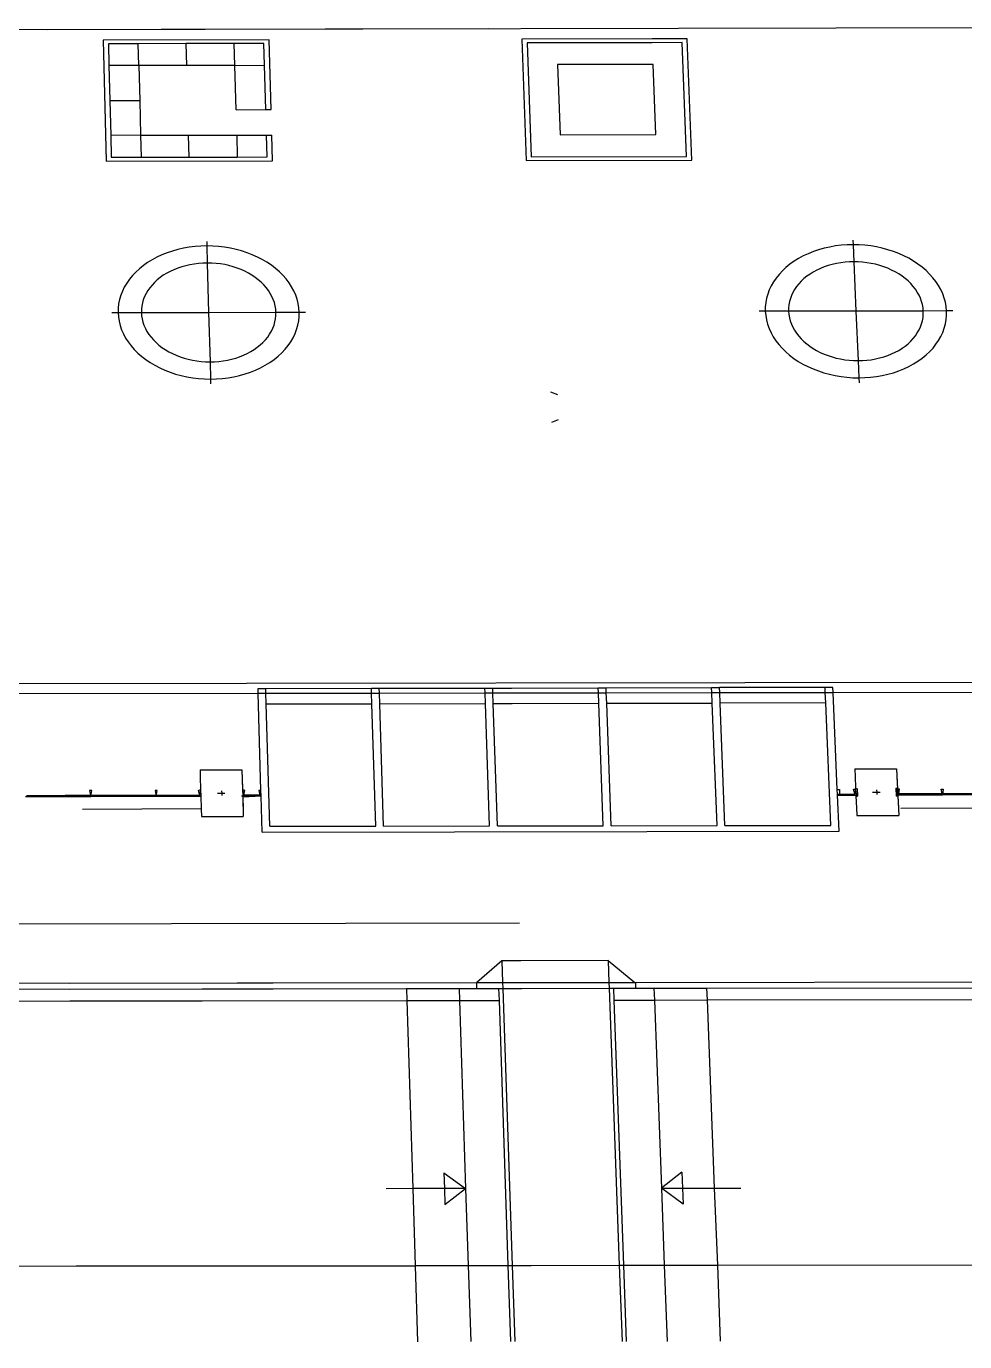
# Model space of a CAD drawing. Extents: x -83 to 83, y -28 to 43.
# Drawn here: x -35.57 to -12.59, y -27.57 to 4.64 of the extents above; entities that cross this region are included whole.
import ezdxf

# ---------------------------------------------------------------- set-up
doc = ezdxf.new("R2010")
doc.units = 0
doc.layers.get('0').update_dxf_attribs({"linetype": 'CONTINUOUS'})

msp = doc.modelspace()

# ---------------------------------------------------------------- linework, layer by layer
for p, q in [((-47.019, 4.535), (-24.24, 4.579)), ((-35.052, 4.561), (5.067, 4.637)), ((-29.624, 4.307), (-33.684, 4.3)), ((-33.684, 4.3), (-33.611, 1.338)), ((-32.826, 4.209), (-33.556, 4.208)), ((-33.556, 4.208), (-33.543, 3.675)), ((-31.652, 4.212), (-32.826, 4.209)), ((-32.812, 3.676), (-32.826, 4.209)), ((-30.478, 4.214), (-31.652, 4.212)), ((-31.638, 3.678), (-31.652, 4.212)), ((-29.747, 4.215), (-30.478, 4.214)), ((-30.463, 3.681), (-30.478, 4.214)), ((-29.732, 3.682), (-29.747, 4.215)), ((-29.575, 2.596), (-29.624, 4.307)), ((-20.242, 4.327), (-23.435, 4.321)), ((-23.435, 4.321), (-23.331, 1.35)), ((-20.239, 4.235), (-23.306, 4.23)), ((-23.306, 4.23), (-23.208, 1.442)), ((-19.386, 4.329), (-20.242, 4.327)), ((-19.508, 4.237), (-20.239, 4.235)), ((-19.399, 1.449), (-19.508, 4.237)), ((-19.269, 1.357), (-19.386, 4.329)), ((-32.812, 3.676), (-33.543, 3.675)), ((-33.543, 3.675), (-33.522, 2.821)), ((-31.638, 3.678), (-32.812, 3.676)), ((-32.812, 3.676), (-32.791, 2.823)), ((-30.463, 3.681), (-31.638, 3.678)), ((-30.463, 3.681), (-29.732, 3.682)), ((-30.432, 2.594), (-30.463, 3.681)), ((-29.701, 2.596), (-29.732, 3.682)), ((-20.218, 3.702), (-22.556, 3.698)), ((-22.556, 3.698), (-22.495, 1.979)), ((-20.153, 1.984), (-20.218, 3.702)), ((-33.522, 2.821), (-32.791, 2.823)), ((-33.522, 2.821), (-33.501, 1.966)), ((-32.791, 2.823), (-32.769, 1.967)), ((-30.432, 2.594), (-29.701, 2.596)), ((-29.701, 2.596), (-29.575, 2.596)), ((-32.769, 1.967), (-33.501, 1.966)), ((-33.501, 1.966), (-33.487, 1.43)), ((-32.769, 1.967), (-31.592, 1.969)), ((-32.769, 1.967), (-32.755, 1.432)), ((-31.592, 1.969), (-30.415, 1.972)), ((-31.578, 1.434), (-31.592, 1.969)), ((-30.415, 1.972), (-29.683, 1.973)), ((-30.415, 1.972), (-30.4, 1.436)), ((-29.668, 1.437), (-29.683, 1.973)), ((-29.683, 1.973), (-29.557, 1.973)), ((-29.539, 1.345), (-29.557, 1.973)), ((-22.495, 1.979), (-20.153, 1.984)), ((-33.611, 1.338), (-29.539, 1.345)), ((-33.487, 1.43), (-32.755, 1.432)), ((-32.755, 1.432), (-31.578, 1.434)), ((-31.578, 1.434), (-30.4, 1.436)), ((-30.4, 1.436), (-29.668, 1.437)), ((-23.331, 1.35), (-19.269, 1.357)), ((-23.208, 1.442), (-19.399, 1.449)), ((-31.149, -0.635), (-31.146, -0.742)), ((-15.327, -0.604), (-15.322, -0.711)), ((-32.248, -0.962), (-32.369, -1.018)), ((-32.121, -0.911), (-32.248, -0.962)), ((-31.99, -0.867), (-32.121, -0.911)), ((-31.856, -0.83), (-31.99, -0.867)), ((-31.718, -0.798), (-31.856, -0.83)), ((-31.577, -0.774), (-31.718, -0.798)), ((-31.435, -0.756), (-31.577, -0.774)), ((-31.291, -0.746), (-31.435, -0.756)), ((-31.146, -0.742), (-31.291, -0.746)), ((-31.001, -0.745), (-31.146, -0.742)), ((-31.146, -0.742), (-31.146, -0.742)), ((-31.146, -0.742), (-31.135, -1.16)), ((-30.857, -0.755), (-31.001, -0.745)), ((-30.713, -0.772), (-30.857, -0.755)), ((-30.571, -0.796), (-30.713, -0.772)), ((-30.432, -0.827), (-30.571, -0.796)), ((-30.295, -0.864), (-30.432, -0.827)), ((-30.162, -0.908), (-30.295, -0.864)), ((-30.033, -0.958), (-30.162, -0.908)), ((-29.908, -1.014), (-30.033, -0.958)), ((-16.421, -0.931), (-16.542, -0.987)), ((-16.295, -0.881), (-16.421, -0.931)), ((-16.165, -0.836), (-16.295, -0.881)), ((-16.031, -0.799), (-16.165, -0.836)), ((-15.893, -0.768), (-16.031, -0.799)), ((-15.753, -0.743), (-15.893, -0.768)), ((-15.611, -0.726), (-15.753, -0.743)), ((-15.467, -0.715), (-15.611, -0.726)), ((-15.322, -0.711), (-15.467, -0.715)), ((-15.177, -0.714), (-15.322, -0.711)), ((-15.322, -0.711), (-15.322, -0.711)), ((-15.322, -0.711), (-15.304, -1.129)), ((-15.032, -0.725), (-15.177, -0.714)), ((-14.888, -0.742), (-15.032, -0.725)), ((-14.746, -0.766), (-14.888, -0.742)), ((-14.606, -0.796), (-14.746, -0.766)), ((-14.468, -0.833), (-14.606, -0.796)), ((-14.334, -0.877), (-14.468, -0.833)), ((-14.204, -0.927), (-14.334, -0.877)), ((-14.079, -0.983), (-14.204, -0.927)), ((-32.7, -1.221), (-32.797, -1.299)), ((-32.596, -1.148), (-32.7, -1.221)), ((-32.486, -1.08), (-32.596, -1.148)), ((-32.369, -1.018), (-32.486, -1.08)), ((-31.859, -1.286), (-31.953, -1.323)), ((-31.762, -1.253), (-31.859, -1.286)), ((-31.662, -1.225), (-31.762, -1.253)), ((-31.56, -1.202), (-31.662, -1.225)), ((-31.455, -1.184), (-31.56, -1.202)), ((-31.349, -1.171), (-31.455, -1.184)), ((-31.242, -1.163), (-31.349, -1.171)), ((-31.135, -1.16), (-31.242, -1.163)), ((-31.027, -1.162), (-31.135, -1.16)), ((-31.135, -1.16), (-31.135, -1.16)), ((-31.135, -1.16), (-31.102, -2.369)), ((-30.92, -1.17), (-31.027, -1.162)), ((-30.813, -1.182), (-30.92, -1.17)), ((-30.708, -1.2), (-30.813, -1.182)), ((-30.604, -1.223), (-30.708, -1.2)), ((-30.502, -1.251), (-30.604, -1.223)), ((-30.403, -1.283), (-30.502, -1.251)), ((-30.307, -1.32), (-30.403, -1.283)), ((-29.788, -1.075), (-29.908, -1.014)), ((-29.674, -1.143), (-29.788, -1.075)), ((-29.566, -1.215), (-29.674, -1.143)), ((-29.465, -1.293), (-29.566, -1.215)), ((-16.965, -1.268), (-17.054, -1.35)), ((-16.869, -1.19), (-16.965, -1.268)), ((-16.766, -1.117), (-16.869, -1.19)), ((-16.657, -1.049), (-16.766, -1.117)), ((-16.542, -0.987), (-16.657, -1.049)), ((-16.027, -1.255), (-16.12, -1.292)), ((-15.93, -1.222), (-16.027, -1.255)), ((-15.831, -1.194), (-15.93, -1.222)), ((-15.728, -1.171), (-15.831, -1.194)), ((-15.624, -1.153), (-15.728, -1.171)), ((-15.518, -1.14), (-15.624, -1.153)), ((-15.411, -1.132), (-15.518, -1.14)), ((-15.304, -1.129), (-15.411, -1.132)), ((-15.196, -1.131), (-15.304, -1.129)), ((-15.304, -1.129), (-15.304, -1.129)), ((-15.304, -1.129), (-15.252, -2.338)), ((-15.088, -1.139), (-15.196, -1.131)), ((-14.982, -1.152), (-15.088, -1.139)), ((-14.876, -1.169), (-14.982, -1.152)), ((-14.772, -1.192), (-14.876, -1.169)), ((-14.67, -1.22), (-14.772, -1.192)), ((-14.57, -1.252), (-14.67, -1.22)), ((-14.473, -1.289), (-14.57, -1.252)), ((-13.958, -1.045), (-14.079, -0.983)), ((-13.843, -1.112), (-13.958, -1.045)), ((-13.734, -1.184), (-13.843, -1.112)), ((-13.631, -1.262), (-13.734, -1.184)), ((-13.535, -1.344), (-13.631, -1.262)), ((-33.043, -1.558), (-33.109, -1.652)), ((-32.969, -1.468), (-33.043, -1.558)), ((-32.887, -1.381), (-32.969, -1.468)), ((-32.797, -1.299), (-32.887, -1.381)), ((-32.361, -1.573), (-32.428, -1.635)), ((-32.289, -1.516), (-32.361, -1.573)), ((-32.212, -1.461), (-32.289, -1.516)), ((-32.13, -1.411), (-32.212, -1.461)), ((-32.044, -1.365), (-32.13, -1.411)), ((-31.953, -1.323), (-32.044, -1.365)), ((-30.215, -1.362), (-30.307, -1.32)), ((-30.126, -1.408), (-30.215, -1.362)), ((-30.041, -1.458), (-30.126, -1.408)), ((-29.961, -1.512), (-30.041, -1.458)), ((-29.886, -1.569), (-29.961, -1.512)), ((-29.815, -1.63), (-29.886, -1.569)), ((-29.371, -1.375), (-29.465, -1.293)), ((-29.284, -1.461), (-29.371, -1.375)), ((-29.204, -1.551), (-29.284, -1.461)), ((-29.133, -1.645), (-29.204, -1.551)), ((-17.208, -1.527), (-17.272, -1.622)), ((-17.135, -1.437), (-17.208, -1.527)), ((-17.054, -1.35), (-17.135, -1.437)), ((-16.591, -1.604), (-16.651, -1.669)), ((-16.525, -1.543), (-16.591, -1.604)), ((-16.454, -1.485), (-16.525, -1.543)), ((-16.377, -1.431), (-16.454, -1.485)), ((-16.296, -1.381), (-16.377, -1.431)), ((-16.21, -1.334), (-16.296, -1.381)), ((-16.12, -1.292), (-16.21, -1.334)), ((-14.38, -1.331), (-14.473, -1.289)), ((-14.29, -1.377), (-14.38, -1.331)), ((-14.205, -1.427), (-14.29, -1.377)), ((-14.124, -1.481), (-14.205, -1.427)), ((-14.047, -1.539), (-14.124, -1.481)), ((-13.976, -1.6), (-14.047, -1.539)), ((-13.911, -1.664), (-13.976, -1.6)), ((-13.447, -1.43), (-13.535, -1.344)), ((-13.366, -1.521), (-13.447, -1.43)), ((-13.293, -1.615), (-13.366, -1.521)), ((-33.215, -1.849), (-33.255, -1.951)), ((-33.167, -1.749), (-33.215, -1.849)), ((-33.109, -1.652), (-33.167, -1.749)), ((-32.636, -1.908), (-32.672, -1.983)), ((-32.594, -1.836), (-32.636, -1.908)), ((-32.545, -1.766), (-32.594, -1.836)), ((-32.489, -1.699), (-32.545, -1.766)), ((-32.428, -1.635), (-32.489, -1.699)), ((-29.751, -1.694), (-29.815, -1.63)), ((-29.692, -1.761), (-29.751, -1.694)), ((-29.639, -1.831), (-29.692, -1.761)), ((-29.593, -1.903), (-29.639, -1.831)), ((-29.553, -1.977), (-29.593, -1.903)), ((-29.071, -1.742), (-29.133, -1.645)), ((-29.017, -1.842), (-29.071, -1.742)), ((-28.971, -1.943), (-29.017, -1.842)), ((-17.413, -1.92), (-17.442, -2.024)), ((-17.375, -1.818), (-17.413, -1.92)), ((-17.328, -1.719), (-17.375, -1.818)), ((-17.272, -1.622), (-17.328, -1.719)), ((-16.794, -1.878), (-16.829, -1.952)), ((-16.753, -1.806), (-16.794, -1.878)), ((-16.705, -1.736), (-16.753, -1.806)), ((-16.651, -1.669), (-16.705, -1.736)), ((-13.851, -1.731), (-13.911, -1.664)), ((-13.797, -1.801), (-13.851, -1.731)), ((-13.749, -1.873), (-13.797, -1.801)), ((-13.708, -1.947), (-13.749, -1.873)), ((-13.229, -1.711), (-13.293, -1.615)), ((-13.173, -1.811), (-13.229, -1.711)), ((-13.127, -1.913), (-13.173, -1.811)), ((-13.089, -2.017), (-13.127, -1.913)), ((-33.306, -2.16), (-33.318, -2.266)), ((-33.285, -2.055), (-33.306, -2.16)), ((-33.255, -1.951), (-33.285, -2.055)), ((-32.74, -2.214), (-32.748, -2.292)), ((-32.724, -2.135), (-32.74, -2.214)), ((-32.702, -2.058), (-32.724, -2.135)), ((-32.672, -1.983), (-32.702, -2.058)), ((-29.519, -2.053), (-29.553, -1.977)), ((-29.492, -2.13), (-29.519, -2.053)), ((-29.473, -2.208), (-29.492, -2.13)), ((-29.46, -2.287), (-29.473, -2.208)), ((-28.935, -2.047), (-28.971, -1.943)), ((-28.909, -2.152), (-28.935, -2.047)), ((-28.891, -2.258), (-28.909, -2.152)), ((-17.461, -2.13), (-17.471, -2.236)), ((-17.471, -2.236), (-17.471, -2.342)), ((-17.442, -2.024), (-17.461, -2.13)), ((-16.893, -2.183), (-16.9, -2.262)), ((-16.879, -2.105), (-16.893, -2.183)), ((-16.857, -2.028), (-16.879, -2.105)), ((-16.829, -1.952), (-16.857, -2.028)), ((-13.673, -2.022), (-13.708, -1.947)), ((-13.645, -2.099), (-13.673, -2.022)), ((-13.624, -2.177), (-13.645, -2.099)), ((-13.61, -2.256), (-13.624, -2.177)), ((-13.06, -2.122), (-13.089, -2.017)), ((-13.041, -2.228), (-13.06, -2.122)), ((-13.032, -2.334), (-13.041, -2.228)), ((-33.474, -2.373), (-33.32, -2.373)), ((-33.318, -2.266), (-33.32, -2.373)), ((-33.32, -2.373), (-32.75, -2.372)), ((-33.32, -2.373), (-33.313, -2.479)), ((-33.313, -2.479), (-33.296, -2.585)), ((-32.748, -2.292), (-32.75, -2.372)), ((-32.75, -2.372), (-31.102, -2.369)), ((-32.75, -2.372), (-32.744, -2.451)), ((-32.744, -2.451), (-32.732, -2.53)), ((-32.732, -2.53), (-32.712, -2.608)), ((-31.102, -2.369), (-29.454, -2.366)), ((-31.102, -2.369), (-31.069, -3.581)), ((-29.479, -2.602), (-29.464, -2.524)), ((-29.464, -2.524), (-29.455, -2.445)), ((-29.454, -2.366), (-29.46, -2.287)), ((-29.455, -2.445), (-29.454, -2.366)), ((-29.454, -2.366), (-28.884, -2.365)), ((-28.896, -2.578), (-28.885, -2.471)), ((-28.884, -2.365), (-28.891, -2.258)), ((-28.885, -2.471), (-28.884, -2.365)), ((-28.884, -2.365), (-28.73, -2.365)), ((-17.471, -2.342), (-17.625, -2.342)), ((-16.901, -2.341), (-17.471, -2.342)), ((-17.471, -2.342), (-17.462, -2.449)), ((-17.462, -2.449), (-17.444, -2.555)), ((-17.444, -2.555), (-17.416, -2.66)), ((-16.9, -2.262), (-16.901, -2.341)), ((-15.252, -2.338), (-16.901, -2.341)), ((-16.901, -2.341), (-16.894, -2.42)), ((-16.894, -2.42), (-16.88, -2.499)), ((-16.88, -2.499), (-16.859, -2.577)), ((-13.603, -2.335), (-15.252, -2.338)), ((-15.252, -2.338), (-15.199, -3.551)), ((-13.645, -2.649), (-13.624, -2.572)), ((-13.624, -2.572), (-13.61, -2.494)), ((-13.603, -2.335), (-13.61, -2.256)), ((-13.61, -2.494), (-13.603, -2.415)), ((-13.032, -2.334), (-13.603, -2.335)), ((-13.603, -2.415), (-13.603, -2.335)), ((-13.06, -2.653), (-13.041, -2.547)), ((-13.041, -2.547), (-13.032, -2.441)), ((-13.032, -2.441), (-13.032, -2.334)), ((-12.878, -2.334), (-13.032, -2.334)), ((-33.296, -2.585), (-33.27, -2.69)), ((-33.27, -2.69), (-33.234, -2.794)), ((-33.234, -2.794), (-33.189, -2.896)), ((-33.189, -2.896), (-33.136, -2.996)), ((-32.712, -2.608), (-32.686, -2.685)), ((-32.686, -2.685), (-32.652, -2.761)), ((-32.652, -2.761), (-32.612, -2.835)), ((-32.612, -2.835), (-32.566, -2.907)), ((-29.609, -2.902), (-29.566, -2.829)), ((-29.566, -2.829), (-29.53, -2.755)), ((-29.53, -2.755), (-29.501, -2.679)), ((-29.501, -2.679), (-29.479, -2.602)), ((-29.034, -2.989), (-28.986, -2.889)), ((-28.986, -2.889), (-28.947, -2.787)), ((-28.947, -2.787), (-28.917, -2.683)), ((-28.917, -2.683), (-28.896, -2.578)), ((-17.416, -2.66), (-17.378, -2.764)), ((-17.378, -2.764), (-17.332, -2.866)), ((-17.332, -2.866), (-17.277, -2.966)), ((-16.859, -2.577), (-16.831, -2.655)), ((-16.831, -2.655), (-16.797, -2.73)), ((-16.797, -2.73), (-16.756, -2.805)), ((-16.756, -2.805), (-16.708, -2.877)), ((-16.708, -2.877), (-16.654, -2.947)), ((-13.797, -2.942), (-13.749, -2.872)), ((-13.749, -2.872), (-13.708, -2.799)), ((-13.708, -2.799), (-13.673, -2.725)), ((-13.673, -2.725), (-13.645, -2.649)), ((-13.173, -2.959), (-13.126, -2.859)), ((-13.126, -2.859), (-13.088, -2.757)), ((-13.088, -2.757), (-13.06, -2.653)), ((-33.136, -2.996), (-33.073, -3.093)), ((-33.073, -3.093), (-33.002, -3.187)), ((-33.002, -3.187), (-32.923, -3.278)), ((-32.566, -2.907), (-32.513, -2.977)), ((-32.513, -2.977), (-32.455, -3.044)), ((-32.455, -3.044), (-32.39, -3.108)), ((-32.39, -3.108), (-32.32, -3.17)), ((-32.32, -3.17), (-32.245, -3.227)), ((-29.912, -3.223), (-29.84, -3.165)), ((-29.84, -3.165), (-29.774, -3.104)), ((-29.774, -3.104), (-29.713, -3.039)), ((-29.713, -3.039), (-29.657, -2.972)), ((-29.657, -2.972), (-29.609, -2.902)), ((-29.231, -3.272), (-29.157, -3.181)), ((-29.157, -3.181), (-29.091, -3.086)), ((-29.091, -3.086), (-29.034, -2.989)), ((-17.277, -2.966), (-17.213, -3.063)), ((-17.213, -3.063), (-17.14, -3.157)), ((-17.14, -3.157), (-17.06, -3.248)), ((-16.654, -2.947), (-16.595, -3.014)), ((-16.595, -3.014), (-16.529, -3.078)), ((-16.529, -3.078), (-16.458, -3.139)), ((-16.458, -3.139), (-16.382, -3.197)), ((-16.382, -3.197), (-16.301, -3.251)), ((-14.124, -3.248), (-14.048, -3.193)), ((-14.048, -3.193), (-13.976, -3.135)), ((-13.976, -3.135), (-13.911, -3.074)), ((-13.911, -3.074), (-13.851, -3.009)), ((-13.851, -3.009), (-13.797, -2.942)), ((-13.365, -3.241), (-13.292, -3.151)), ((-13.292, -3.151), (-13.228, -3.056)), ((-13.228, -3.056), (-13.173, -2.959)), ((-32.923, -3.278), (-32.837, -3.365)), ((-32.837, -3.365), (-32.742, -3.447)), ((-32.742, -3.447), (-32.641, -3.525)), ((-32.641, -3.525), (-32.533, -3.598)), ((-32.245, -3.227), (-32.165, -3.281)), ((-32.165, -3.281), (-32.08, -3.332)), ((-32.08, -3.332), (-31.991, -3.378)), ((-31.991, -3.378), (-31.898, -3.419)), ((-31.898, -3.419), (-31.802, -3.457)), ((-31.802, -3.457), (-31.703, -3.489)), ((-31.703, -3.489), (-31.601, -3.517)), ((-31.601, -3.517), (-31.497, -3.54)), ((-31.497, -3.54), (-31.392, -3.558)), ((-30.748, -3.557), (-30.643, -3.538)), ((-30.643, -3.538), (-30.541, -3.515)), ((-30.541, -3.515), (-30.44, -3.487)), ((-30.44, -3.487), (-30.343, -3.454)), ((-30.343, -3.454), (-30.249, -3.417)), ((-30.249, -3.417), (-30.158, -3.375)), ((-30.158, -3.375), (-30.072, -3.328)), ((-30.072, -3.328), (-29.99, -3.278)), ((-29.99, -3.278), (-29.912, -3.223)), ((-29.604, -3.593), (-29.5, -3.519)), ((-29.5, -3.519), (-29.403, -3.441)), ((-29.403, -3.441), (-29.313, -3.359)), ((-29.313, -3.359), (-29.231, -3.272)), ((-17.06, -3.248), (-16.972, -3.335)), ((-16.972, -3.335), (-16.876, -3.417)), ((-16.876, -3.417), (-16.773, -3.495)), ((-16.773, -3.495), (-16.664, -3.568)), ((-16.301, -3.251), (-16.215, -3.302)), ((-16.215, -3.302), (-16.125, -3.348)), ((-16.125, -3.348), (-16.032, -3.389)), ((-16.032, -3.389), (-15.935, -3.427)), ((-15.935, -3.427), (-15.835, -3.459)), ((-15.835, -3.459), (-15.733, -3.487)), ((-15.733, -3.487), (-15.628, -3.51)), ((-15.628, -3.51), (-15.523, -3.528)), ((-15.523, -3.528), (-15.415, -3.541)), ((-15.415, -3.541), (-15.308, -3.548)), ((-15.092, -3.548), (-14.984, -3.54)), ((-14.984, -3.54), (-14.878, -3.527)), ((-14.878, -3.527), (-14.774, -3.508)), ((-14.774, -3.508), (-14.672, -3.485)), ((-14.672, -3.485), (-14.572, -3.457)), ((-14.572, -3.457), (-14.475, -3.424)), ((-14.475, -3.424), (-14.381, -3.387)), ((-14.381, -3.387), (-14.291, -3.344)), ((-14.291, -3.344), (-14.205, -3.298)), ((-14.205, -3.298), (-14.124, -3.248)), ((-13.733, -3.563), (-13.63, -3.489)), ((-13.63, -3.489), (-13.535, -3.411)), ((-13.535, -3.411), (-13.446, -3.328)), ((-13.446, -3.328), (-13.365, -3.241)), ((-32.533, -3.598), (-32.419, -3.665)), ((-32.419, -3.665), (-32.299, -3.727)), ((-32.299, -3.727), (-32.174, -3.784)), ((-32.174, -3.784), (-32.045, -3.834)), ((-32.045, -3.834), (-31.911, -3.878)), ((-31.392, -3.558), (-31.285, -3.571)), ((-31.285, -3.571), (-31.177, -3.578)), ((-31.177, -3.578), (-31.069, -3.581)), ((-31.069, -3.581), (-30.961, -3.578)), ((-31.069, -3.581), (-31.069, -3.581)), ((-31.069, -3.581), (-31.058, -4.001)), ((-30.961, -3.578), (-30.854, -3.57)), ((-30.854, -3.57), (-30.748, -3.557)), ((-30.211, -3.875), (-30.08, -3.831)), ((-30.08, -3.831), (-29.953, -3.78)), ((-29.953, -3.78), (-29.831, -3.723)), ((-29.831, -3.723), (-29.715, -3.661)), ((-29.715, -3.661), (-29.604, -3.593)), ((-16.664, -3.568), (-16.549, -3.635)), ((-16.549, -3.635), (-16.428, -3.697)), ((-16.428, -3.697), (-16.302, -3.754)), ((-16.302, -3.754), (-16.172, -3.804)), ((-16.172, -3.804), (-16.037, -3.848)), ((-16.037, -3.848), (-15.9, -3.885)), ((-15.308, -3.548), (-15.199, -3.551)), ((-15.199, -3.551), (-15.092, -3.548)), ((-15.199, -3.551), (-15.199, -3.551)), ((-15.199, -3.551), (-15.181, -3.971)), ((-14.47, -3.883), (-14.336, -3.845)), ((-14.336, -3.845), (-14.205, -3.801)), ((-14.205, -3.801), (-14.079, -3.75)), ((-14.079, -3.75), (-13.958, -3.693)), ((-13.958, -3.693), (-13.843, -3.631)), ((-13.843, -3.631), (-13.733, -3.563)), ((-31.911, -3.878), (-31.774, -3.915)), ((-31.774, -3.915), (-31.634, -3.946)), ((-31.634, -3.946), (-31.492, -3.97)), ((-31.492, -3.97), (-31.348, -3.987)), ((-31.348, -3.987), (-31.203, -3.998)), ((-31.203, -3.998), (-31.058, -4.001)), ((-31.058, -4.001), (-30.912, -3.997)), ((-31.058, -4.001), (-31.058, -4.001)), ((-31.058, -4.001), (-31.055, -4.12)), ((-30.912, -3.997), (-30.768, -3.986)), ((-30.768, -3.986), (-30.625, -3.969)), ((-30.625, -3.969), (-30.484, -3.944)), ((-30.484, -3.944), (-30.346, -3.913)), ((-30.346, -3.913), (-30.211, -3.875)), ((-15.9, -3.885), (-15.759, -3.916)), ((-15.759, -3.916), (-15.616, -3.94)), ((-15.616, -3.94), (-15.472, -3.957)), ((-15.472, -3.957), (-15.327, -3.968)), ((-15.327, -3.968), (-15.181, -3.971)), ((-15.181, -3.971), (-15.036, -3.967)), ((-15.181, -3.971), (-15.181, -3.971)), ((-15.181, -3.971), (-15.176, -4.09)), ((-15.036, -3.967), (-14.892, -3.956)), ((-14.892, -3.956), (-14.749, -3.939)), ((-14.749, -3.939), (-14.608, -3.914)), ((-14.608, -3.914), (-14.47, -3.883)), ((-22.728, -4.311), (-22.561, -4.381)), ((-22.702, -5.059), (-22.539, -4.989)), ((17.313, -11.384), (-62.497, -11.509)), ((-29.893, -11.577), (-29.701, -11.576)), ((-29.889, -11.695), (-29.893, -11.577)), ((-29.701, -11.576), (-27.116, -11.572)), ((-29.698, -11.695), (-29.701, -11.576)), ((-27.116, -11.572), (-26.924, -11.572)), ((-27.113, -11.691), (-27.116, -11.572)), ((-26.924, -11.572), (-24.339, -11.568)), ((-26.921, -11.69), (-26.924, -11.572)), ((-24.339, -11.568), (-24.147, -11.568)), ((-24.335, -11.686), (-24.339, -11.568)), ((-24.147, -11.568), (-21.562, -11.561)), ((-24.147, -11.568), (-23.687, -11.567)), ((-24.143, -11.686), (-24.147, -11.568)), ((-21.562, -11.561), (-21.37, -11.561)), ((-21.558, -11.682), (-21.562, -11.561)), ((-21.37, -11.561), (-18.785, -11.557)), ((-21.366, -11.682), (-21.37, -11.561)), ((-18.785, -11.557), (-18.593, -11.556)), ((-18.78, -11.678), (-18.785, -11.557)), ((-16.007, -11.552), (-18.593, -11.556)), ((-18.588, -11.678), (-18.593, -11.556)), ((-15.815, -11.552), (-16.007, -11.552)), ((-16.002, -11.674), (-16.007, -11.552)), ((-15.809, -11.673), (-15.815, -11.552)), ((-47.797, -11.723), (-29.889, -11.695)), ((-29.823, -14.073), (-29.889, -11.695)), ((-29.889, -11.695), (-29.698, -11.695)), ((-29.698, -11.695), (-27.113, -11.691)), ((-29.69, -11.956), (-29.698, -11.695)), ((-27.113, -11.691), (-26.921, -11.69)), ((-27.104, -11.952), (-27.113, -11.691)), ((-26.921, -11.69), (-24.335, -11.686)), ((-26.912, -11.951), (-26.921, -11.69)), ((-24.327, -11.947), (-24.335, -11.686)), ((-24.335, -11.686), (-24.143, -11.686)), ((-24.143, -11.686), (-21.558, -11.682)), ((-24.134, -11.947), (-24.143, -11.686)), ((-21.548, -11.94), (-21.558, -11.682)), ((-21.558, -11.682), (-21.366, -11.682)), ((-21.366, -11.682), (-18.78, -11.678)), ((-21.356, -11.94), (-21.366, -11.682)), ((-18.77, -11.936), (-18.78, -11.678)), ((-18.78, -11.678), (-18.588, -11.678)), ((-18.588, -11.678), (-16.002, -11.674)), ((-18.578, -11.936), (-18.588, -11.678)), ((-16.002, -11.674), (-15.809, -11.673)), ((-15.991, -11.932), (-16.002, -11.674)), ((-15.809, -11.673), (2.122, -11.645)), ((-15.709, -14.049), (-15.809, -11.673)), ((-29.69, -11.956), (-27.104, -11.952)), ((-29.605, -14.952), (-29.69, -11.956)), ((-27.012, -14.948), (-27.104, -11.952)), ((-26.912, -11.951), (-24.327, -11.947)), ((-26.819, -14.948), (-26.912, -11.951)), ((-24.226, -14.944), (-24.327, -11.947)), ((-24.134, -11.947), (-21.548, -11.94)), ((-24.134, -11.947), (-23.674, -11.946)), ((-24.033, -14.944), (-24.134, -11.947)), ((-21.439, -14.94), (-21.548, -11.94)), ((-21.356, -11.94), (-18.77, -11.936)), ((-21.246, -14.94), (-21.356, -11.94)), ((-18.652, -14.936), (-18.77, -11.936)), ((-15.991, -11.932), (-18.578, -11.936)), ((-18.459, -14.936), (-18.578, -11.936)), ((-15.865, -14.932), (-15.991, -11.932)), ((-31.311, -13.572), (-30.927, -13.571)), ((-31.311, -13.572), (-31.306, -13.765)), ((-31.306, -13.765), (-31.299, -14.024)), ((-30.927, -13.571), (-30.286, -13.57)), ((-30.286, -13.57), (-30.272, -14.049)), ((-30.28, -13.764), (-30.272, -14.049)), ((-15.281, -13.548), (-14.897, -13.547)), ((-15.281, -13.548), (-15.273, -13.738)), ((-15.273, -13.738), (-15.262, -14)), ((-14.897, -13.547), (-14.255, -13.546)), ((-14.255, -13.546), (-14.233, -14.046)), ((-14.247, -13.737), (-14.233, -14.046)), ((-33.965, -14.079), (-34.017, -14.079)), ((-34.017, -14.079), (-33.988, -14.22)), ((-33.987, -14.22), (-33.965, -14.079)), ((-32.362, -14.076), (-32.414, -14.076)), ((-32.414, -14.076), (-32.384, -14.219)), ((-32.384, -14.219), (-32.362, -14.076)), ((-31.349, -14.075), (-31.298, -14.051)), ((-31.32, -14.189), (-31.349, -14.075)), ((-31.298, -14.051), (-31.32, -14.189)), ((-31.299, -14.024), (-31.298, -14.051)), ((-31.298, -14.051), (-31.294, -14.218)), ((-30.887, -14.143), (-30.783, -14.143)), ((-30.784, -14.088), (-30.783, -14.143)), ((-30.783, -14.143), (-30.702, -14.143)), ((-30.783, -14.143), (-30.781, -14.202)), ((-30.22, -14.073), (-30.272, -14.049)), ((-30.272, -14.049), (-30.243, -14.188)), ((-30.272, -14.049), (-30.268, -14.214)), ((-30.243, -14.188), (-30.22, -14.073)), ((-29.823, -14.073), (-29.874, -14.073)), ((-29.874, -14.073), (-29.845, -14.187)), ((-29.845, -14.187), (-29.823, -14.073)), ((-29.819, -14.216), (-29.823, -14.073)), ((-15.709, -14.049), (-15.658, -14.049)), ((-15.704, -14.163), (-15.709, -14.049)), ((-15.704, -14.163), (-15.653, -14.163)), ((-15.703, -14.192), (-15.704, -14.163)), ((-15.658, -14.049), (-15.653, -14.163)), ((-15.653, -14.163), (-15.281, -14.162)), ((-15.281, -14.162), (-15.311, -14.048)), ((-15.311, -14.048), (-15.26, -14.048)), ((-15.26, -14.048), (-15.281, -14.162)), ((-15.262, -14), (-15.26, -14.048)), ((-15.26, -14.048), (-15.221, -14.024)), ((-15.228, -14.191), (-15.26, -14.048)), ((-15.26, -14.048), (-15.254, -14.191)), ((-15.221, -14.024), (-15.213, -14.215)), ((-14.847, -14.119), (-14.744, -14.119)), ((-14.746, -14.064), (-14.744, -14.119)), ((-14.744, -14.119), (-14.662, -14.119)), ((-14.744, -14.119), (-14.741, -14.178)), ((-14.275, -14.023), (-14.266, -14.213)), ((-14.233, -14.046), (-14.275, -14.023)), ((-14.253, -14.19), (-14.233, -14.046)), ((-14.182, -14.046), (-14.233, -14.046)), ((-14.233, -14.046), (-14.203, -14.161)), ((-14.233, -14.046), (-14.233, -14.046)), ((-14.233, -14.046), (-14.227, -14.189)), ((-14.203, -14.161), (-14.182, -14.046)), ((-13.163, -14.159), (-14.203, -14.161)), ((-13.136, -14.188), (-13.168, -14.045)), ((-13.168, -14.045), (-13.117, -14.045)), ((-13.117, -14.045), (-13.136, -14.188)), ((-11.558, -14.157), (-13.112, -14.159)), ((-35.591, -14.224), (-33.988, -14.222)), ((-35.566, -14.196), (-34.014, -14.193)), ((-34.615, -14.192), (-34.014, -14.193)), ((-34.615, -14.22), (-33.988, -14.22)), ((-33.988, -14.222), (-32.384, -14.219)), ((-33.988, -14.222), (-33.987, -14.22)), ((-33.988, -14.22), (-33.988, -14.222)), ((-33.988, -14.22), (-33.987, -14.22)), ((-33.987, -14.22), (-32.384, -14.219)), ((-33.963, -14.193), (-32.411, -14.191)), ((-32.384, -14.219), (-31.294, -14.218)), ((-32.384, -14.219), (-31.294, -14.218)), ((-32.384, -14.219), (-32.384, -14.219)), ((-32.384, -14.219), (-32.384, -14.219)), ((-32.384, -14.219), (-32.384, -14.219)), ((-32.359, -14.191), (-31.32, -14.189)), ((-31.294, -14.218), (-31.286, -14.528)), ((-30.268, -14.214), (-30.296, -14.214)), ((-29.819, -14.216), (-30.268, -14.214)), ((-30.268, -14.214), (-30.267, -14.24)), ((-29.819, -14.216), (-30.267, -14.24)), ((-30.267, -14.24), (-30.259, -14.526)), ((-30.267, -14.24), (-30.254, -14.714)), ((-29.845, -14.187), (-30.243, -14.188)), ((-29.794, -15.096), (-29.819, -14.216)), ((-15.703, -14.192), (-15.254, -14.191)), ((-15.666, -15.075), (-15.703, -14.192)), ((-15.254, -14.191), (-15.228, -14.191)), ((-15.254, -14.191), (-15.253, -14.215)), ((-15.253, -14.215), (-15.213, -14.215)), ((-15.253, -14.215), (-15.241, -14.501)), ((-14.226, -14.213), (-14.266, -14.213)), ((-14.227, -14.189), (-14.253, -14.19)), ((-13.136, -14.188), (-14.227, -14.189)), ((-14.227, -14.189), (-14.226, -14.213)), ((-14.226, -14.213), (-14.214, -14.5)), ((-14.226, -14.213), (-14.205, -14.69)), ((-11.531, -14.185), (-13.136, -14.188)), ((-31.286, -14.528), (-34.189, -14.544)), ((-31.286, -14.528), (-31.281, -14.716)), ((-31.281, -14.716), (-30.639, -14.715)), ((-30.639, -14.715), (-30.254, -14.714)), ((-15.241, -14.501), (-15.233, -14.692)), ((-15.233, -14.692), (-14.591, -14.691)), ((-14.591, -14.691), (-14.205, -14.69)), ((-9.885, -14.507), (-14.155, -14.514)), ((-29.794, -15.096), (-15.666, -15.075)), ((-29.605, -14.952), (-27.012, -14.948)), ((-26.819, -14.948), (-24.226, -14.944)), ((-24.033, -14.944), (-21.439, -14.94)), ((-21.246, -14.94), (-18.652, -14.936)), ((-18.459, -14.936), (-15.865, -14.932)), ((-83.229, -17.406), (-23.49, -17.32)), ((-23.921, -18.246), (-24.533, -18.782)), ((-21.319, -18.239), (-23.921, -18.246)), ((-23.458, -18.245), (-23.921, -18.246)), ((-23.921, -18.246), (-23.903, -18.781)), ((-21.319, -18.239), (-21.299, -18.778)), ((-21.319, -18.239), (-20.666, -18.777)), ((-83.229, -18.865), (-24.533, -18.782)), ((-83.229, -19.009), (-26.258, -18.929)), ((-34.508, -18.794), (-24.533, -18.782)), ((-34.505, -18.938), (-24.543, -18.924)), ((-26.258, -18.929), (-24.969, -18.927)), ((-26.258, -18.929), (-26.249, -19.217)), ((-24.969, -18.927), (-24.96, -19.216)), ((-24.969, -18.927), (-24.543, -18.927)), ((-24.533, -18.782), (-24.547, -18.795)), ((-24.547, -18.795), (-24.543, -18.924)), ((-24.543, -18.924), (-23.899, -18.923)), ((-24.543, -18.924), (-24.543, -18.927)), ((-24.543, -18.927), (-24.002, -18.926)), ((-24.543, -18.927), (-24.543, -18.928)), ((-24.533, -18.782), (-23.903, -18.781)), ((-24.533, -18.782), (-23.903, -18.781)), ((-24.533, -18.782), (-24.533, -18.782)), ((-24.002, -18.926), (-23.992, -19.215)), ((-24.002, -18.926), (-23.898, -18.926)), ((-23.903, -18.781), (-23.44, -18.781)), ((-23.903, -18.781), (-23.899, -18.923)), ((-23.899, -18.923), (-21.294, -18.919)), ((-23.899, -18.923), (-23.898, -18.926)), ((-23.898, -18.926), (-23.435, -18.925)), ((-23.898, -18.926), (-23.669, -25.707)), ((-23.44, -18.781), (-21.299, -18.778)), ((-21.299, -18.778), (-20.666, -18.777)), ((-21.299, -18.778), (-21.294, -18.919)), ((-21.294, -18.919), (-21.047, -25.704)), ((-21.294, -18.919), (-21.191, -18.919)), ((-21.191, -18.919), (-20.649, -18.918)), ((-21.191, -18.919), (-21.18, -19.208)), ((-20.666, -18.777), (17.717, -18.721)), ((-20.666, -18.777), (-20.654, -18.786)), ((-20.654, -18.786), (-20.649, -18.918)), ((-20.649, -18.918), (-20.649, -18.921)), ((-20.649, -18.918), (-20.199, -18.918)), ((-20.199, -18.918), (-18.91, -18.916)), ((-20.199, -18.918), (-20.188, -19.207)), ((-18.91, -18.916), (17.728, -18.865)), ((-18.91, -18.916), (-18.898, -19.205)), ((-83.229, -19.297), (-26.249, -19.218)), ((-34.498, -19.227), (-26.249, -19.217)), ((-26.249, -19.218), (-24.96, -19.216)), ((-26.249, -19.217), (-24.96, -19.216)), ((-26.249, -19.217), (-26.249, -19.218)), ((-26.249, -19.218), (-26.104, -23.826)), ((-24.96, -19.216), (-23.992, -19.215)), ((-24.96, -19.216), (-23.992, -19.215)), ((-24.96, -19.216), (-24.809, -23.825)), ((-24.96, -19.216), (-24.96, -19.216)), ((-23.992, -19.215), (-23.773, -25.707)), ((-21.18, -19.208), (-20.188, -19.207)), ((-21.18, -19.208), (-20.943, -25.703)), ((-20.188, -19.207), (-18.898, -19.205)), ((-20.188, -19.207), (-20.015, -23.816)), ((-18.898, -19.205), (55.361, -19.101)), ((-18.898, -19.205), (-18.72, -23.814)), ((-25.34, -23.437), (-24.809, -23.825)), ((-25.34, -23.437), (-25.327, -23.825)), ((-19.512, -23.426), (-20.015, -23.816)), ((-19.512, -23.426), (-19.497, -23.815)), ((-26.104, -23.826), (-26.752, -23.827)), ((-25.327, -23.825), (-26.104, -23.826)), ((-26.104, -23.826), (-26.045, -25.71)), ((-24.809, -23.825), (-25.327, -23.825)), ((-25.327, -23.825), (-25.315, -24.214)), ((-25.315, -24.214), (-24.809, -23.825)), ((-24.809, -23.825), (-24.747, -25.708)), ((-20.015, -23.816), (-19.497, -23.815)), ((-19.482, -24.204), (-20.015, -23.816)), ((-20.015, -23.816), (-19.945, -25.702)), ((-19.497, -23.815), (-18.72, -23.814)), ((-19.497, -23.815), (-19.482, -24.204)), ((-18.72, -23.814), (-18.072, -23.813)), ((-18.72, -23.814), (-18.646, -25.701)), ((-83.229, -25.785), (-26.045, -25.713)), ((-34.347, -25.72), (-26.045, -25.71)), ((-26.045, -25.71), (-24.747, -25.708)), ((-26.045, -25.71), (-26.045, -25.713)), ((-26.045, -25.713), (-24.747, -25.711)), ((-26.045, -25.713), (-25.986, -27.574)), ((-24.747, -25.708), (-23.773, -25.707)), ((-24.747, -25.708), (-24.747, -25.711)), ((-24.747, -25.711), (-23.773, -25.71)), ((-24.747, -25.711), (-24.686, -27.573)), ((-23.773, -25.707), (-23.773, -25.71)), ((-23.773, -25.707), (-23.669, -25.707)), ((-23.773, -25.71), (-23.71, -27.571)), ((-23.773, -25.71), (-23.669, -25.71)), ((-23.669, -25.707), (-21.047, -25.704)), ((-23.669, -25.707), (-23.669, -25.71)), ((-23.669, -25.71), (-23.202, -25.709)), ((-23.669, -25.71), (-23.606, -27.571)), ((-21.047, -25.704), (-20.943, -25.703)), ((-21.047, -25.704), (-20.979, -27.568)), ((-20.943, -25.703), (-19.945, -25.702)), ((-20.943, -25.703), (-20.875, -27.568)), ((-19.945, -25.702), (-18.646, -25.701)), ((-19.945, -25.702), (-19.875, -27.567)), ((-18.646, -25.701), (56.094, -25.606)), ((-18.646, -25.701), (-18.574, -27.565))]:
    msp.add_line(p, q)

doc.saveas('drawing.dxf')
